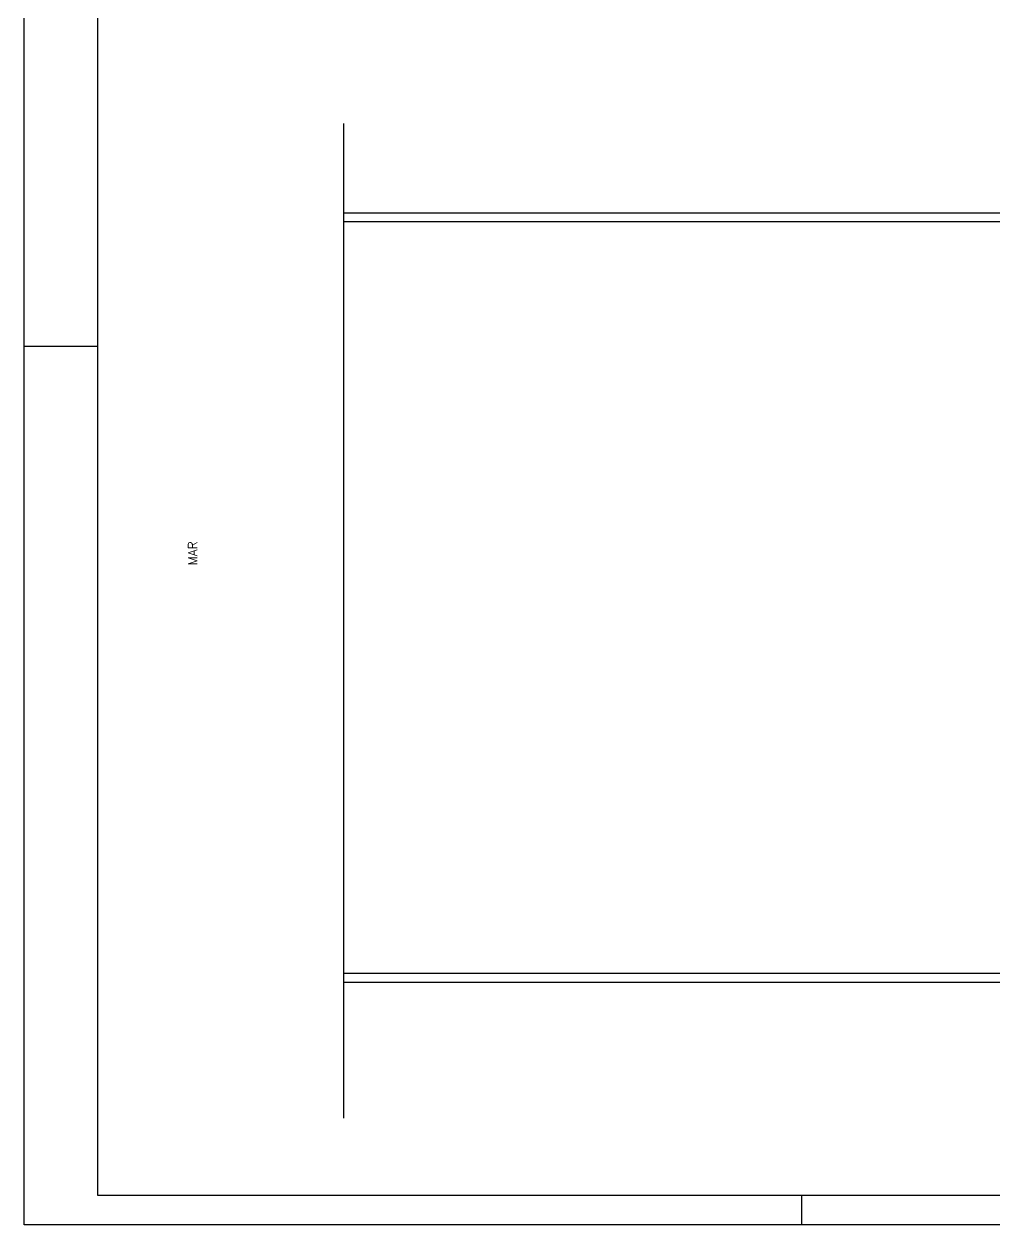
# Model space of a CAD drawing. Extents: x -435 to 5505, y -2177 to 2023.
# Drawn here: x -435 to 1205, y -2177 to -146 of the extents above; entities that cross this region are included whole.
import ezdxf

# ---------------------------------------------------------------- set-up
doc = ezdxf.new("R2010")
doc.units = 0
doc.header["$MEASUREMENT"] = 0
doc.layers.get('0').update_dxf_attribs({"linetype": 'CONTINUOUS'})
doc.layers.add('025', color=2, linetype='CONTINUOUS')
doc.layers.add('100', color=6, linetype='CONTINUOUS')
doc.styles.get("Standard").update_dxf_attribs({"font": 'romans.shx', "height": 8})

msp = doc.modelspace()

# ---------------------------------------------------------------- linework, layer by layer
for p, q in [((105.70465, -1765.90909), (105.70465, -314.27989)), ((1445.70465, -465.90909), (105.70465, -465.90909)), ((1445.70465, -480.90909), (105.70465, -480.90909)), ((105.70465, -1750.90909), (1645.70465, -1750.90909)), ((105.70465, -1765.90909), (1645.70465, -1765.90909)), ((105.70465, -1995.79425), (105.70465, -1765.90909))]:
    msp.add_line(p, q)
at = {"layer": '025'}
for p, q in [((-435.04761, -2176.52707), (-435.04761, 2023.47293)), ((-310.04761, -691.52707), (-435.04761, -691.52707)), ((879.95239, -2126.52707), (879.95239, -2176.52707)), ((5504.95239, -2176.52707), (-435.04761, -2176.52707))]:
    msp.add_line(p, q, dxfattribs=at)
at = {"layer": '100'}
for p, q in [((-310.04761, -2126.52707), (-310.04761, 1973.47293)), ((5454.95239, -2126.52707), (-310.04761, -2126.52707))]:
    msp.add_line(p, q, dxfattribs=at)

# ---------------------------------------------------------------- texts
msp.add_text('MAR', height=15, rotation=90).set_placement((-142.47032, -1061.56297))

doc.saveas('drawing.dxf')
